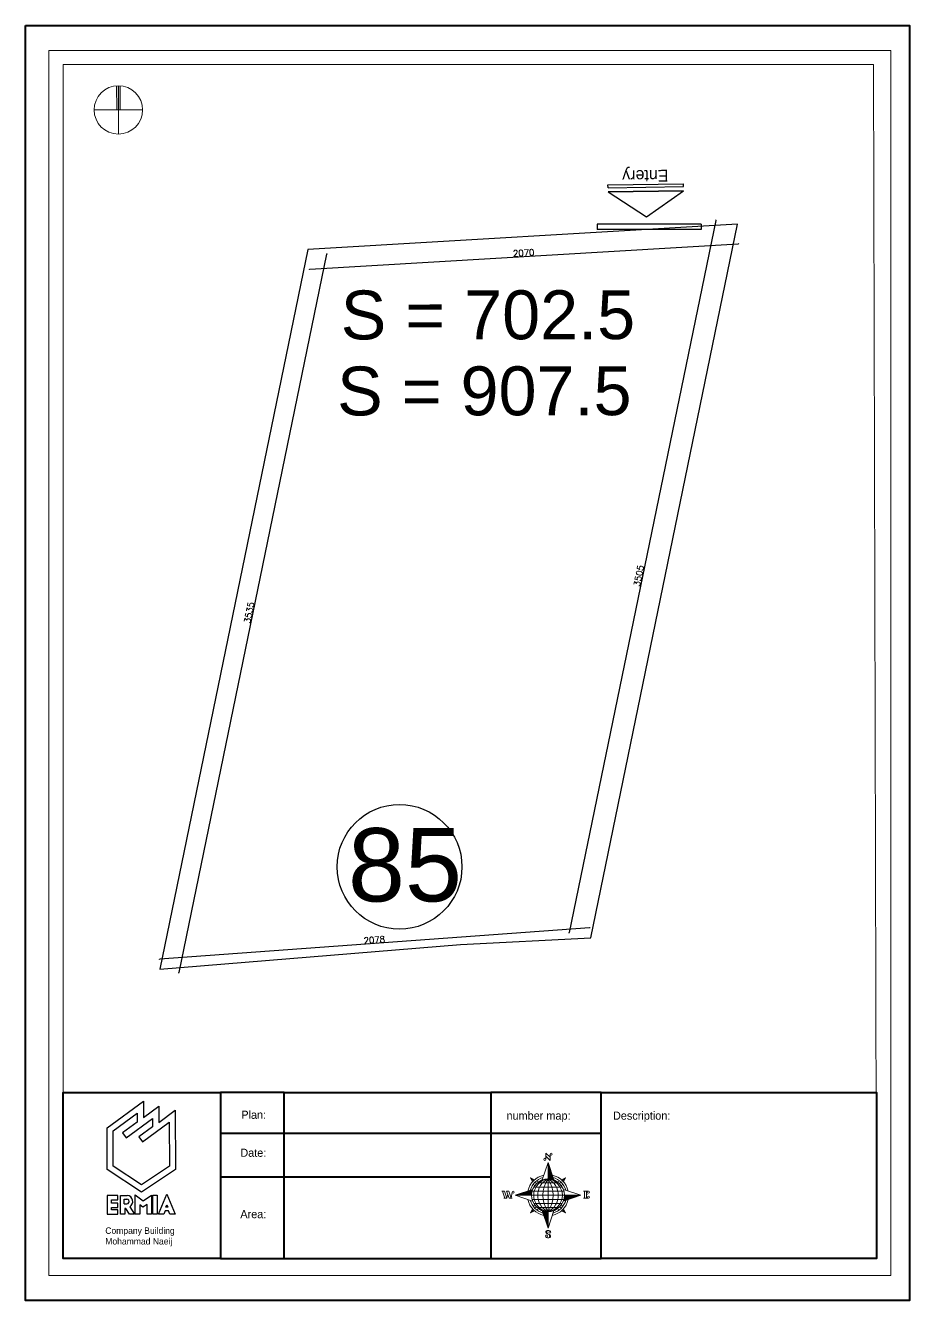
# Model space of a CAD drawing. Header units: metres. Extents: x 294 to 1101, y -498 to -355.
# Drawn here: x 294.5 to 337, y -416.5 to -355.2 of the extents above; entities that cross this region are included whole.
import ezdxf

# ---------------------------------------------------------------- set-up
doc = ezdxf.new("R2010")
doc.units = ezdxf.units.M
doc.layers.add('19-JARDINERIA', color=80, linetype='Continuous', lineweight=0)
doc.layers.add('Layer8', color=251, linetype='Continuous', lineweight=9)
for name, color, linetype in [('label', 1, 'Continuous'), ('Layer 1', 7, 'Continuous'), ('m1', 252, 'Continuous'), ('masahat ba mosha', 7, 'Continuous'), ('mashat khalesh', 8, 'Continuous')]:
    doc.layers.add(name, color=color, linetype=linetype)
doc.styles.add('dim', font='romans.shx')
doc.styles.add('Notes', font='arial.ttf', dxfattribs={"height": 3})
doc.dimstyles.new('heny', dxfattribs={"dimscale": 1.5, "dimtxt": 0.2, "dimasz": 0.025, "dimexe": 0, "dimexo": 0.2, "dimgap": 0.02, "dimtad": 1, "dimdec": 0, "dimlfac": 100, "dimzin": 1, "dimdsep": 46, "dimtxsty": 'dim', "dimblk": 'DOT', "dimcen": 2.5, "dimse1": 1, "dimse2": 1, "dimclrd": 1, "dimclre": 256, "dimclrt": 256, "dimadec": 0, "dimazin": 0, "dimtfac": 1, "dimtdec": 0, "dimtix": 1, "dimtmove": 1, "dimatfit": 3, "dimldrblk": 'OBLIQUE', "dimfxl": 0, "dimarcsym": 0})

# ---------------------------------------------------------------- blocks, each defined once
blk = doc.blocks.new('_Dot')
at = {"color": 0, "linetype": 'ByBlock', "lineweight": -2}
blk.add_line((-0.5, 0), (-1, 0), dxfattribs=at)
at = {"color": 0, "linetype": 'ByBlock', "const_width": 0.5}
blk.add_lwpolyline([(-0.25, 0, 1), (0.25, 0, 1)], format="xyb", close=True, dxfattribs=at)
blk = doc.blocks.new('*D76')
at = {"color": 1, "lineweight": -2, "transparency": 16777216}
blk.add_line((308.141, -366.879), (328.73, -365.661), dxfattribs=at)
at = {"layer": 'DEFPOINTS', "color": 0, "transparency": 16777216}
for p in [(328.711, -364.713), (308.047, -365.935), (328.767, -365.659)]:
    blk.add_point(p, dxfattribs=at)
at = {"color": 1, "lineweight": -2, "transparency": 16777216, "xscale": 0.03750000000000001, "yscale": 0.03750000000000001, "zscale": 0.03750000000000001}
for p, rotation in [((328.767, -365.659), 3.384828592285959), ((308.103, -366.881), 183.3848285922859)]:
    blk.add_blockref('_Dot', p, dxfattribs=dict(at, rotation=rotation))
at = {"transparency": 16777216, "insert": (318.425, -366.09), "char_height": 0.3, "attachment_point": 5, "rotation": 3.38483, "style": 'dim'}
blk.add_mtext('2070', dxfattribs=at)
blk = doc.blocks.new('_OBLIQUE')
at = {"color": 0, "linetype": 'ByBlock'}
blk.add_line((-0.5, -0.5), (0.5, 0.5), dxfattribs=at)
blk = doc.blocks.new('*D77')
at = {"color": 1, "lineweight": -2, "transparency": 16777216}
blk.add_line((327.658, -364.535), (320.616, -398.792), dxfattribs=at)
at = {"layer": 'DEFPOINTS', "color": 0, "transparency": 16777216}
for p in [(328.711, -364.713), (320.609, -398.829), (321.655, -399.044)]:
    blk.add_point(p, dxfattribs=at)
at = {"color": 1, "lineweight": -2, "transparency": 16777216, "xscale": 0.03750000000000001, "yscale": 0.03750000000000001, "zscale": 0.03750000000000001}
for p, rotation in [((327.665, -364.498), 78.38483380703678), ((320.609, -398.829), 258.3848338070367)]:
    blk.add_blockref('_Dot', p, dxfattribs=dict(at, rotation=rotation))
at = {"transparency": 16777216, "insert": (323.961, -381.627), "char_height": 0.3, "attachment_point": 5, "rotation": 78.38483, "style": 'dim'}
blk.add_mtext('3505', dxfattribs=at)
blk = doc.blocks.new('*D74')
at = {"color": 1, "lineweight": -2, "transparency": 16777216}
blk.add_line((308.952, -366.16), (301.85, -400.712), dxfattribs=at)
at = {"layer": 'DEFPOINTS', "color": 0, "transparency": 16777216}
for p in [(308.047, -365.935), (300.93, -400.561), (301.843, -400.748)]:
    blk.add_point(p, dxfattribs=at)
at = {"color": 1, "lineweight": -2, "transparency": 16777216, "xscale": 0.03750000000000001, "yscale": 0.03750000000000001, "zscale": 0.03750000000000001}
for p, rotation in [((308.96, -366.123), 78.38483380761903), ((301.843, -400.748), 258.384833807619)]:
    blk.add_blockref('_Dot', p, dxfattribs=dict(at, rotation=rotation))
at = {"transparency": 16777216, "insert": (305.225, -383.399), "char_height": 0.3, "attachment_point": 5, "rotation": 78.38483, "style": 'dim'}
blk.add_mtext('3535', dxfattribs=at)
blk = doc.blocks.new('*D75')
at = {"color": 1, "lineweight": -2, "transparency": 16777216}
blk.add_line((321.582, -398.569), (300.933, -400.081), dxfattribs=at)
at = {"layer": 'DEFPOINTS', "color": 0, "transparency": 16777216}
for p in [(321.655, -399.044), (300.895, -400.083), (300.93, -400.561)]:
    blk.add_point(p, dxfattribs=at)
at = {"color": 1, "lineweight": -2, "transparency": 16777216, "xscale": 0.03750000000000001, "yscale": 0.03750000000000001, "zscale": 0.03750000000000001}
for p, rotation in [((321.62, -398.567), 4.18613697574699), ((300.895, -400.083), 184.186136975747)]:
    blk.add_blockref('_Dot', p, dxfattribs=dict(at, rotation=rotation))
at = {"transparency": 16777216, "insert": (311.244, -399.146), "char_height": 0.3, "attachment_point": 5, "rotation": 4.18614, "style": 'dim'}
blk.add_mtext('2078', dxfattribs=at)
blk = doc.blocks.new('fgrg')
at = {"color": 240, "lineweight": 25, "true_color": 0xed1f24}
for p, q in [((-891.796, 363.823), (-894.529, 363.597)), ((-891.783, 363.673), (-894.517, 363.447)), ((-891.783, 363.673), (-891.775, 363.574)), ((-894.517, 363.447), (-894.508, 363.347)), ((-891.775, 363.574), (-894.508, 363.347))]:
    blk.add_line(p, q, dxfattribs=at)
blk.add_lwpolyline([(-893.243, 364.634), (-894.529, 363.597), (-891.796, 363.823)], close=True, dxfattribs=at)
at = {"color": 240, "lineweight": 25, "true_color": 0xed1f24, "insert": (-893.959, 363.307), "char_height": 0.4339, "attachment_point": 1, "rotation": 4.5944}
blk.add_mtext_dynamic_manual_height_columns('Entery', width=10.49603, gutter_width=2.169, heights=[0], dxfattribs=at)
blk = doc.blocks.new('DFV')
at = {"layer": 'm1', "color": 146, "lineweight": 0}
for p, q in [((530408.4, 22342.2), (530416.9, 22333.7)), ((530408.4, 22329.4), (530408.4, 22342.2)), ((530400.6, 22286.7), (530412.7, 22323)), ((530408.4, 22335.8), (530416.9, 22327.3)), ((530412.7, 22323), (530424.8, 22286.7)), ((530412.7, 22254.7), (530412.7, 22323)), ((530412.7, 22321.7), (530413.1, 22321.7)), ((530412.7, 22320.3), (530413.6, 22320.3)), ((530412.7, 22318.9), (530414, 22318.9)), ((530412.7, 22317.6), (530414.5, 22317.6)), ((530412.7, 22316.2), (530415, 22316.2)), ((530412.7, 22314.8), (530415.4, 22314.8)), ((530416.9, 22327.3), (530416.9, 22340.1)), ((530376.5, 22291), (530384.6, 22286.9)), ((530376.5, 22291), (530382.5, 22284.9)), ((530380.5, 22282.8), (530376.5, 22291)), ((530412.7, 22313.5), (530415.9, 22313.5)), ((530412.7, 22312.1), (530416.3, 22312.1)), ((530412.7, 22310.7), (530416.8, 22310.7)), ((530412.7, 22309.4), (530417.2, 22309.4)), ((530412.7, 22308), (530417.7, 22308)), ((530412.7, 22306.6), (530418.1, 22306.6)), ((530412.7, 22305.3), (530418.6, 22305.3)), ((530412.7, 22303.9), (530419.1, 22303.9)), ((530412.7, 22302.5), (530419.5, 22302.5)), ((530412.7, 22301.2), (530420, 22301.2)), ((530412.7, 22299.8), (530420.4, 22299.8)), ((530412.7, 22298.4), (530420.9, 22298.4)), ((530412.7, 22297.1), (530421.3, 22297.1)), ((530412.7, 22295.7), (530421.8, 22295.7)), ((530412.7, 22294.3), (530422.2, 22294.3)), ((530412.7, 22293), (530422.7, 22293)), ((530412.7, 22291.6), (530423.2, 22291.6)), ((530412.7, 22290.3), (530423.6, 22290.3)), ((530412.7, 22288.9), (530424.1, 22288.9)), ((530440.8, 22286.9), (530448.9, 22291)), ((530448.9, 22291), (530442.9, 22284.9)), ((530448.9, 22291), (530444.8, 22282.8)), ((530316.8, 22263.3), (530322.5, 22263.3)), ((530318.2, 22263.3), (530323.2, 22248.4)), ((530322.5, 22263.3), (530327.4, 22248.4)), ((530326.7, 22263.3), (530331, 22263.3)), ((530326.7, 22263.3), (530331.7, 22248.4)), ((530331, 22263.3), (530336, 22248.4)), ((530344.4, 22254.7), (530380.8, 22266.9)), ((530366.3, 22254.7), (530366.3, 22262)), ((530367.6, 22254.7), (530367.6, 22262.5)), ((530369, 22254.7), (530369, 22262.9)), ((530370.4, 22254.7), (530370.4, 22263.4)), ((530371.7, 22254.7), (530371.7, 22263.9)), ((530373.1, 22254.7), (530373.1, 22264.3)), ((530374.4, 22254.7), (530374.4, 22264.8)), ((530375.8, 22254.7), (530375.8, 22265.2)), ((530377.2, 22254.7), (530377.2, 22265.7)), ((530378.5, 22254.7), (530378.5, 22266.1)), ((530379.6, 22263.3), (530445.7, 22263.3)), ((530384.8, 22274.4), (530382.6, 22278.7)), ((530383.1, 22271.8), (530442.2, 22271.8)), ((530385.5, 22281.9), (530388.5, 22278.9)), ((530388.8, 22284.8), (530393, 22282.7)), ((530390.1, 22280.4), (530435.3, 22280.4)), ((530432.3, 22282.7), (530436.6, 22284.8)), ((530439.8, 22281.9), (530436.8, 22278.9)), ((530442.7, 22278.7), (530440.6, 22274.4)), ((530444.6, 22266.9), (530481, 22254.7)), ((530486.2, 22263.4), (530496.9, 22263.4)), ((530488.3, 22263.4), (530488.3, 22248.5)), ((530492.6, 22248.5), (530492.6, 22263.4)), ((530327.4, 22248.4), (530321, 22248.4)), ((530327.4, 22248.4), (530328.9, 22256.9)), ((530331.7, 22248.4), (530338.1, 22248.4)), ((530336, 22248.4), (530338.1, 22261.2)), ((530380.8, 22242.6), (530344.4, 22254.7)), ((530344.4, 22254.7), (530412.7, 22254.7)), ((530345.8, 22254.7), (530345.8, 22255.2)), ((530347.1, 22254.7), (530347.1, 22255.7)), ((530348.5, 22254.7), (530348.5, 22256.1)), ((530349.9, 22254.7), (530349.9, 22256.6)), ((530351.2, 22254.7), (530351.2, 22257)), ((530352.6, 22254.7), (530352.6, 22257.5)), ((530354, 22254.7), (530354, 22257.9)), ((530355.3, 22254.7), (530355.3, 22258.4)), ((530356.7, 22254.7), (530356.7, 22258.8)), ((530358.1, 22254.7), (530358.1, 22259.3)), ((530359.4, 22254.7), (530359.4, 22259.8)), ((530360.8, 22254.7), (530360.8, 22260.2)), ((530362.2, 22254.7), (530362.2, 22260.7)), ((530363.5, 22254.7), (530363.5, 22261.1)), ((530364.9, 22254.7), (530364.9, 22261.6)), ((530379.6, 22246.2), (530445.7, 22246.2)), ((530382.6, 22230.8), (530384.8, 22235.1)), ((530383.1, 22237.7), (530442.2, 22237.7)), ((530412.7, 22254.7), (530481, 22254.7)), ((530412.7, 22186.5), (530412.7, 22254.7)), ((530440.6, 22235.1), (530442.7, 22230.8)), ((530481, 22254.7), (530444.6, 22242.6)), ((530446.8, 22254.7), (530446.8, 22243.4)), ((530448.2, 22254.7), (530448.2, 22243.8)), ((530449.6, 22254.7), (530449.6, 22244.3)), ((530450.9, 22254.7), (530450.9, 22244.7)), ((530452.3, 22254.7), (530452.3, 22245.2)), ((530453.6, 22254.7), (530453.6, 22245.6)), ((530455, 22254.7), (530455, 22246.1)), ((530456.4, 22254.7), (530456.4, 22246.6)), ((530457.7, 22254.7), (530457.7, 22247)), ((530459.1, 22254.7), (530459.1, 22247.5)), ((530460.5, 22254.7), (530460.5, 22247.9)), ((530461.8, 22254.7), (530461.8, 22248.4)), ((530463.2, 22254.7), (530463.2, 22248.8)), ((530464.6, 22254.7), (530464.6, 22249.3)), ((530465.9, 22254.7), (530465.9, 22249.7)), ((530467.3, 22254.7), (530467.3, 22250.2)), ((530468.7, 22254.7), (530468.7, 22250.7)), ((530470, 22254.7), (530470, 22251.1)), ((530471.4, 22254.7), (530471.4, 22251.6)), ((530472.8, 22254.7), (530472.8, 22252)), ((530474.1, 22254.7), (530474.1, 22252.5)), ((530475.5, 22254.7), (530475.5, 22252.9)), ((530476.9, 22254.7), (530476.9, 22253.4)), ((530478.2, 22254.7), (530478.2, 22253.8)), ((530479.6, 22254.7), (530479.6, 22254.3)), ((530496.9, 22248.5), (530486.2, 22248.5)), ((530492.6, 22257), (530494.7, 22257)), ((530376.5, 22218.5), (530380.5, 22226.7)), ((530376.5, 22218.5), (530382.5, 22224.6)), ((530384.6, 22222.6), (530376.5, 22218.5)), ((530385.5, 22227.6), (530388.5, 22230.6)), ((530393, 22226.8), (530388.8, 22224.7)), ((530390.1, 22229.1), (530435.3, 22229.1)), ((530412.7, 22186.5), (530400.6, 22222.8)), ((530412.7, 22220.6), (530401.3, 22220.6)), ((530412.7, 22219.2), (530401.8, 22219.2)), ((530412.7, 22217.9), (530402.2, 22217.9)), ((530412.7, 22216.5), (530402.7, 22216.5)), ((530412.7, 22215.1), (530403.1, 22215.1)), ((530412.7, 22213.8), (530403.6, 22213.8)), ((530412.7, 22212.4), (530404, 22212.4)), ((530412.7, 22211.1), (530404.5, 22211.1)), ((530412.7, 22209.7), (530404.9, 22209.7)), ((530424.8, 22222.8), (530412.7, 22186.5)), ((530436.6, 22224.7), (530432.3, 22226.8)), ((530439.8, 22227.6), (530436.8, 22230.6)), ((530448.9, 22218.5), (530440.8, 22222.6)), ((530448.9, 22218.5), (530442.9, 22224.6)), ((530444.8, 22226.7), (530448.9, 22218.5)), ((530412.7, 22208.3), (530405.4, 22208.3)), ((530412.7, 22207), (530405.9, 22207)), ((530412.7, 22205.6), (530406.3, 22205.6)), ((530412.7, 22204.2), (530406.8, 22204.2)), ((530412.7, 22202.9), (530407.2, 22202.9)), ((530412.7, 22201.5), (530407.7, 22201.5)), ((530412.7, 22200.1), (530408.1, 22200.1)), ((530412.7, 22198.8), (530408.6, 22198.8)), ((530412.7, 22197.4), (530409, 22197.4)), ((530412.7, 22196), (530409.5, 22196)), ((530412.7, 22194.7), (530410, 22194.7)), ((530412.7, 22193.3), (530410.4, 22193.3)), ((530412.7, 22191.9), (530410.9, 22191.9)), ((530412.7, 22190.6), (530411.3, 22190.6)), ((530412.7, 22189.2), (530411.8, 22189.2)), ((530412.7, 22187.8), (530412.2, 22187.8))]:
    blk.add_line(p, q, dxfattribs=at)
for points in [[(530417.8, 22179.3), (530416.5, 22180.7), (530414.4, 22181.3), (530411.5, 22181.3), (530409.4, 22180.7), (530408, 22179.2), (530408, 22177.6), (530408.9, 22176.2), (530409.4, 22175.6), (530411.2, 22174.7), (530415, 22173.5), (530416.6, 22172.7), (530417.2, 22172.2), (530418, 22170.6), (530417.9, 22168.5), (530416.6, 22167.1), (530414.7, 22166.4), (530411.5, 22166.4), (530409.4, 22167.2), (530408.3, 22168.4)], [(530411.5, 22181.3), (530410.4, 22180.2), (530410, 22178.8), (530410.2, 22177.5), (530410.9, 22175.8), (530412.5, 22174.3)], [(530415, 22173.5), (530415.8, 22172.3), (530416.1, 22171), (530416.2, 22169), (530415.8, 22168.1), (530414.9, 22167), (530413.6, 22166.4)]]:
    blk.add_lwpolyline(points, dxfattribs=at)
for centre, radius in [((530419.1, 22340.1), 2.13), ((530406.3, 22329.4), 2.13), ((530412.7, 22254.7), 34.1), ((530340.2, 22261.2), 2.13), ((530496.9, 22261.3), 2.13), ((530496.9, 22250.6), 2.13), ((530409.6, 22170), 2.13), ((530416.3, 22177.8), 2.13)]:
    blk.add_circle(centre, radius, dxfattribs=at)
for centre, radius, start, end in [((530412.7, 22254.7), 42.7, 101.9604, 168.0396), ((530412.7, 22254.7), 38.4, 105.7719, 164.2281), ((530417.3, 22254.7), 34.4, 97.6281, 262.3719), ((530429.3, 22254.7), 38, 115.9892, 244.0108), ((530462, 22254.7), 60, 145.292, 214.708), ((530408.1, 22254.7), 34.4, 277.6281, 82.3719), ((530363.4, 22254.7), 60, 325.292, 34.708), ((530396, 22254.7), 38, 295.9892, 64.0108), ((530412.7, 22254.7), 42.7, 11.9604, 78.0396), ((530412.7, 22254.7), 38.4, 15.7719, 74.2281), ((530412.7, 22254.7), 42.7, 191.9604, 258.0396), ((530412.7, 22254.7), 38.4, 195.7719, 254.2281), ((530412.7, 22254.7), 42.7, 281.9604, 348.0396), ((530412.7, 22254.7), 38.4, 285.7719, 344.2281)]:
    blk.add_arc(centre, radius, start, end, dxfattribs=at)
blk = doc.blocks.new('eterg')
for p, q in [((986460.1, 848307.8), (986576.3, 848393.7)), ((986576.3, 848393.7), (986576.3, 848340.9)), ((986479.8, 848297.9), (986556.6, 848354.7)), ((986556.6, 848354.7), (986556.6, 848326.4)), ((986576.3, 848340.9), (986625.9, 848377.4)), ((986625.9, 848377.4), (986625.9, 848325.5)), ((986625.9, 848325.5), (986678.9, 848364.5)), ((986678.9, 848364.5), (986679.7, 848174.1)), ((986460.1, 848173.6), (986460.1, 848307.8)), ((986556.6, 848326.4), (986509.3, 848291.6)), ((986521, 848275.7), (986606.2, 848338.4)), ((986606.2, 848311), (986562.3, 848278.7)), ((986574, 848262.8), (986659.4, 848325.7)), ((986606.2, 848338.4), (986606.2, 848311)), ((986659.4, 848325.7), (986659.9, 848184.6)), ((986479.8, 848184.2), (986479.8, 848297.9)), ((986509.3, 848291.6), (986521, 848275.7)), ((986562.3, 848278.7), (986574, 848262.8)), ((986569.9, 848124.8), (986479.8, 848184.2)), ((986659.9, 848184.6), (986569.9, 848124.8)), ((986569.9, 848101.1), (986460.1, 848173.6)), ((986679.7, 848174.1), (986569.9, 848101.1)), ((986494.7, 848090.6), (986460.1, 848090.6)), ((986460.1, 848090.6), (986460.1, 848030.5)), ((986474.3, 848065.7), (986474.3, 848076.4)), ((986474.3, 848076.4), (986494.7, 848076.4)), ((986494.3, 848065.7), (986474.3, 848065.7)), ((986494.3, 848051.5), (986494.3, 848065.7)), ((986494.7, 848076.4), (986494.7, 848090.6)), ((986503.1, 848030.4), (986503.1, 848090.6)), ((986503.1, 848090.6), (986524.8, 848090.5)), ((986514.8, 848063.5), (986514.8, 848078.5)), ((986514.8, 848078.5), (986523.2, 848078.5)), ((986514.8, 848063.5), (986523.2, 848063.5)), ((986550.3, 848030.4), (986550.3, 848093)), ((986550.3, 848093), (986575.5, 848073)), ((986575, 848053.1), (986564.5, 848060.6)), ((986564.5, 848060.6), (986564.5, 848030.4)), ((986588.1, 848061.8), (986575, 848053.1)), ((986575.5, 848073), (986602.3, 848091.6)), ((986588.1, 848030.4), (986588.1, 848061.8)), ((986602.3, 848091.6), (986602.3, 848030.4)), ((986607, 848090.9), (986621.2, 848090.9)), ((986607, 848030.5), (986607, 848090.9)), ((986621.2, 848090.9), (986621.2, 848030.5)), ((986625.3, 848030.4), (986651.9, 848094.2)), ((986649, 848053), (986651.9, 848060.2)), ((986651.9, 848094.2), (986678.4, 848030.4)), ((986651.9, 848060.2), (986654.7, 848053)), ((986460.1, 848030.5), (986494.7, 848030.5)), ((986474.3, 848044.7), (986474.3, 848051.5)), ((986474.3, 848051.5), (986494.3, 848051.5)), ((986494.7, 848044.7), (986474.3, 848044.7)), ((986494.7, 848030.5), (986494.7, 848044.7)), ((986517.3, 848030.4), (986503.1, 848030.4)), ((986517.3, 848048.1), (986517.3, 848030.4)), ((986520, 848048.1), (986517.3, 848048.1)), ((986531.4, 848030.4), (986520, 848048.1)), ((986548.3, 848030.4), (986531.4, 848030.4)), ((986532.9, 848054.2), (986548.3, 848030.4)), ((986564.5, 848030.4), (986550.3, 848030.4)), ((986602.3, 848030.4), (986588.1, 848030.4)), ((986621.2, 848030.5), (986607, 848030.5)), ((986642.6, 848030.4), (986625.3, 848030.4)), ((986646.6, 848040.9), (986642.6, 848030.4)), ((986657.1, 848040.9), (986646.6, 848040.9)), ((986654.7, 848053), (986649, 848053)), ((986661.1, 848030.4), (986657.1, 848040.9)), ((986678.4, 848030.4), (986661.1, 848030.4))]:
    blk.add_line(p, q)
for centre, radius, start, end in [((986523.2, 848071), 7.49, 269.8779, 93.9609), ((986522.6, 848070.9), 19.7, 301.6763, 83.5035)]:
    blk.add_arc(centre, radius, start, end)
at = {"insert": (986454, 847987.6), "char_height": 20.546, "attachment_point": 1}
blk.add_mtext_dynamic_manual_height_columns('Company Building\\PMohammad Naeij', width=1878.118, gutter_width=102.7, heights=[0], dxfattribs=at)
blk = doc.blocks.new('xfbdhb')
at = {"color": 251, "lineweight": 40}
blk.add_lwpolyline([(988578, 852346.7), (991418.3, 852346.7), (991418.3, 848246.8), (988578, 848246.8)], close=True, dxfattribs=at)
at = {"layer": 'Layer 1', "color": 250, "lineweight": 40, "true_color": 0x221f1f}
for p, q in [((989408.6, 848916), (990073.4, 848916)), ((989408.6, 848382.2), (990073.4, 848382.2))]:
    blk.add_line(p, q, dxfattribs=at)
for points in [[(989204.5, 848382.2), (988698.5, 848382.2), (988698.5, 848916), (989204.5, 848916), (989204.5, 848382.2)], [(989204.5, 848784.9), (990427.6, 848784.9)], [(989204.5, 848644.5), (990073.4, 848644.5)], [(989204.5, 848578.9), (989204.5, 848578.9)], [(989204.5, 848513.3), (989204.5, 848513.3)], [(989204.5, 848447.8), (989204.5, 848447.8)]]:
    blk.add_lwpolyline(points, dxfattribs=at)
for points in [[(989204.5, 848382.2), (989408.6, 848382.2), (989408.6, 848916), (989204.5, 848916)], [(990073.4, 848382.2), (990427.6, 848382.2), (990427.6, 848916), (990073.4, 848916)], [(990427.6, 848916), (991312.2, 848916), (991312.2, 848382.2), (990427.6, 848382.2)]]:
    blk.add_lwpolyline(points, close=True, dxfattribs=at)
at = {"layer": 'm1', "color": 29, "lineweight": 20}
blk.add_lwpolyline([(988652.5, 852266.7), (991358.2, 852266.7), (991358.2, 848326.8), (988652.5, 848326.8), (988652.5, 852266.7)], dxfattribs=at)
blk.add_lwpolyline([(988652.5, 852266.7), (991358.2, 852266.7), (991358.2, 848326.8), (988652.5, 848326.8), (988652.5, 852266.7)], dxfattribs=at)
blk.add_lwpolyline([(988698.5, 852220.8), (991303.1, 852220.8), (991312.2, 848382.2), (988698.5, 848382.2)], close=True, dxfattribs=at)
blk.add_blockref('eterg', (2380.3, 494.1))
at = {"layer": 'Layer8', "color": 44, "xscale": 1.547005909742138, "yscale": 1.547005909742138, "zscale": 1.547005909742138}
blk.add_blockref('DFV', (169705.3, 814157), dxfattribs=at)
at = {"layer": 'Layer 1', "color": 250, "true_color": 0x221f1f, "char_height": 26.124, "attachment_point": 7}
for s, insert in [('\\fLeelawadee UI|b0|i0|c0|p34;\\W1;Plan:', (989271.4, 848830.7)), ('\\fLeelawadee UI|b0|i0|c0|p34;\\W1;number map:', (990123.4, 848820.3)), ('{\\fLeelawadee UI|b0|i0|c0|p34;Description:}', (990465.6, 848820.3)), ('\\fLeelawadee UI|b0|i0|c0|p34;\\W1;Date:', (989268.2, 848708.5)), ('{\\fLeelawadee UI|b0|i0|c0|p34;Area:}', (989268.2, 848511.1))]:
    blk.add_mtext(s, dxfattribs=dict(at, insert=insert))

msp = doc.modelspace()

# ---------------------------------------------------------------- hatches: boundary and pattern name
at = {"layer": '19-JARDINERIA'}
h = msp.add_hatch(color=251, dxfattribs=at)
h.dxf.hatch_style = 1
h.paths.add_polyline_path([(298.938, -358.046, 0.017994), (298.854, -358.049), (298.856, -359.211), (298.939, -359.211)])
h = msp.add_hatch(color=251, dxfattribs=at)
h.dxf.hatch_style = 1
h.paths.add_polyline_path([(299.021, -358.049, 0.017994), (298.938, -358.046), (298.939, -359.211), (299.023, -359.21)])

# ---------------------------------------------------------------- linework, layer by layer
at = {"color": 240, "lineweight": 30, "true_color": 0xed1f24}
for p, q in [((326.952, -364.715), (321.952, -364.715)), ((321.952, -364.715), (321.952, -364.965)), ((326.952, -364.965), (321.952, -364.965)), ((326.952, -364.715), (326.952, -364.965))]:
    msp.add_line(p, q, dxfattribs=at)
msp.add_lwpolyline([(328.711, -364.713), (308.047, -365.935), (300.93, -400.561), (315.388, -399.369), (321.655, -399.044)], close=True)
at = {"layer": '19-JARDINERIA', "color": 251}
for p, q in [((298.854, -358.049), (298.856, -359.211)), ((298.938, -358.046), (298.941, -360.375)), ((299.021, -358.049), (299.023, -359.21)), ((297.775, -359.212), (300.104, -359.209))]:
    msp.add_line(p, q, dxfattribs=at)
msp.add_circle((298.939, -359.211), 1.165, dxfattribs=at)
at = {"layer": 'label'}
msp.add_circle((312.456, -395.629), 3, dxfattribs=at)

# ---------------------------------------------------------------- block references
at = {"xscale": 0.01496292045414478, "yscale": 0.01496292045414478, "zscale": 0.01496292045414478}
msp.add_blockref('xfbdhb', (-14497.54, -13108.746), dxfattribs=at)
at = {"color": 240, "lineweight": 25, "true_color": 0xed1f24, "xscale": 1.324439027693492, "yscale": 1.324439027693492, "zscale": 1.324439027693492, "rotation": 176.1427842859925}
msp.add_blockref('fgrg', (-823.556, 197.07), dxfattribs=at)

# ---------------------------------------------------------------- texts
at = {"layer": 'label', "lineweight": 40, "insert": (309.974, -393.771), "char_height": 3.5278, "width": 44.06065, "attachment_point": 1, "rotation": 0.05784, "style": 'Notes'}
msp.add_mtext('85', dxfattribs=at)
at = {"layer": 'masahat ba mosha', "lineweight": 40, "insert": (309.453, -371.561), "char_height": 2.3518, "width": 16.74009, "attachment_point": 1, "rotation": 0.05784, "style": 'Notes'}
msp.add_mtext('S = 907.5', dxfattribs=at)
at = {"layer": 'mashat khalesh', "lineweight": 40, "insert": (309.626, -367.903), "char_height": 2.3518, "width": 16.74009, "attachment_point": 1, "rotation": 0.05784, "style": 'Notes'}
msp.add_mtext('S = 702.5', dxfattribs=at)

# ---------------------------------------------------------------- dimensions: what is measured, and where the dimension line sits
for p1, p2, distance, picture, middle in [((308.047, -365.935), (328.711, -364.713), -0.948, '*D76', (318.425, -366.09)), ((328.711, -364.713), (321.655, -399.044), -1.068, '*D77', (323.961, -381.627)), ((308.047, -365.935), (300.93, -400.561), 0.932, '*D74', (305.225, -383.399)), ((321.655, -399.044), (300.93, -400.561), -0.479, '*D75', (311.244, -399.146))]:
    dim = msp.add_aligned_dim(p1=p1, p2=p2, distance=distance, dimstyle='heny', override={"dimfxl": 0.1, "dimfxlon": 1, "dimarcsym": 1})
    dim.commit()
    dim.dimension.update_dxf_attribs({"geometry": picture, "text_midpoint": middle})

doc.saveas('drawing.dxf')
